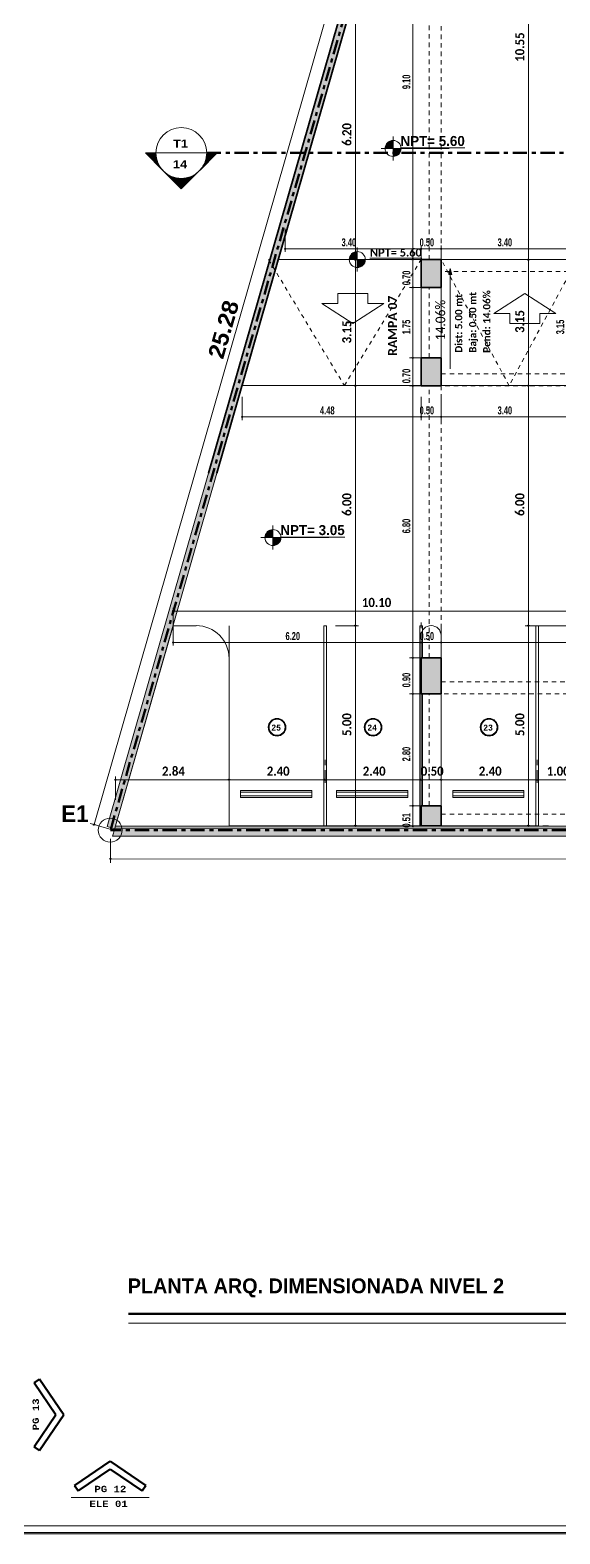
# Model space of a CAD drawing. Header units: metres. Extents: x -144 to 1000, y -717 to 29.
# Drawn here: x 305.72 to 318.97, y -589.13 to -551.54 of the extents above; entities that cross this region are included whole.
import ezdxf

# ---------------------------------------------------------------- set-up
doc = ezdxf.new("R2010")
doc.units = ezdxf.units.M
for name, pattern in [('Basculante', [0.11625, 0.075, -0.04125]), ('basculante modificado', [0.18, 0.1125, -0.0675]), ('Dash Dot 3_16_', [0.595313, 0.357187, -0.119063, 0, -0.119063]), ('Derribado', [0.36, 0.24, -0.12])]:
    doc.linetypes.add(name, pattern=pattern)
doc.layers.get('0').update_dxf_attribs({"color": 1})
for name, color, linetype, lineweight in [('A-ANNO-DIMS', 1, 'Continuous', 9), ('A-DETL', 1, 'Continuous', 9), ('A-DETL-GENF', 1, 'Continuous', 9), ('A-DETL-THIN', 1, 'Continuous', 9), ('A-FLOR', 2, 'Continuous', 9), ('A-WALL', 4, 'Continuous', 9), ('C-PRKG', 2, 'Continuous', 9), ('G-ANNO-DIMS', 1, 'Continuous', 9), ('G-ANNO-SYMB', 1, 'Continuous', 9), ('G-ANNO-TEXT', 2, 'Continuous', 9), ('G-ANNO-TTLB', 3, 'Continuous', 18), ('G-IMPT', 1, 'Continuous', 9), ('S-COLS', 7, 'Continuous', 9)]:
    doc.layers.add(name, color=color, linetype=linetype, lineweight=lineweight)
doc.layers.add('A-WALL-PATT', color=7, linetype='Continuous', lineweight=35, true_color=0x9c9c9c)
doc.styles.add('Arial Black', font='', dxfattribs={"height": 0.15})
doc.styles.add('Britannic Bold_B', font='', dxfattribs={"width": 0.7})
doc.styles.add('Britannic Bold_B_1', font='', dxfattribs={"width": 0.7, "height": 0.4})
doc.styles.add('Britannic Bold_B_2', font='', dxfattribs={"width": 1.1, "height": 0.009})
doc.styles.add('Britannic Bold_B_3', font='', dxfattribs={"width": 0.7})
doc.styles.add('Britannic Bold_B_8', font='', dxfattribs={"height": 0.006})
doc.styles.add('Calibri', font='calibri.ttf', dxfattribs={"width": 0.9, "height": 0.24})
doc.styles.add('Calibri_B', font='calibrib.ttf', dxfattribs={"height": 0.165})
doc.styles.add('Calibri_B_1', font='calibrib.ttf', dxfattribs={"height": 0.135})
doc.styles.add('Calibri_B_2', font='calibrib.ttf', dxfattribs={"height": 0.135})
doc.styles.add('Calibri_B_6', font='calibrib.ttf', dxfattribs={"width": 0.9})
doc.styles.add('Courier New_B', font='courbd.ttf', dxfattribs={"height": 0.1125})
doc.styles.add('Courier New_B_2', font='courbd.ttf', dxfattribs={"height": 0.0016})
doc.styles.get('Arial Black').set_extended_font_data('Arial Black')
doc.styles.get('Britannic Bold_B').set_extended_font_data('Britannic Bold', bold=True)
doc.styles.get('Britannic Bold_B_1').set_extended_font_data('Britannic Bold', bold=True)
doc.styles.get('Britannic Bold_B_2').set_extended_font_data('Britannic Bold', bold=True)
doc.styles.get('Britannic Bold_B_3').set_extended_font_data('Britannic Bold', bold=True)
doc.styles.get('Britannic Bold_B_8').set_extended_font_data('Britannic Bold', bold=True)

# ---------------------------------------------------------------- blocks, each defined once
blk = doc.blocks.new('tarjeta de nathalie 00')
at = {"layer": 'G-IMPT', "lineweight": 9}
h = blk.add_hatch(color=3, dxfattribs=at)
h.paths.add_polyline_path([(-145.23888, -717.38489), (-145.21019, -717.38489), (-145.21019, -716.89355), (-145.21019, -716.79934), (-145.23888, -716.79934), (-145.23888, -716.89379)])
h.paths.add_polyline_path([(-145.20996, -716.7991), (-145.20996, -717.3851), (-145.2392, -717.3851), (-145.2392, -716.7991)])
h.paths.add_polyline_path([(-145.23902, -717.3868), (-145.20826, -717.3868), (-145.20826, -716.7974), (-145.2392, -716.7974), (-146.09866, -716.7974), (-146.09866, -717.3868)])
h.paths.add_polyline_path([(-145.20795, -716.79707), (-145.20795, -717.3871), (-146.09898, -717.3871), (-146.09898, -716.79707)])
at = {"layer": 'G-ANNO-TTLB', "color": 3}
for p, q in [((-146.09898, -717.3871), (-145.20795, -717.3871)), ((-146.09898, -717.38713), (-145.20795, -717.38713)), ((-145.20996, -717.3851), (-146.09696, -717.3851))]:
    blk.add_line(p, q, dxfattribs=at)
at = {"layer": 'G-ANNO-TTLB'}
blk.add_line((-145.23902, -717.3868), (-146.09866, -717.3868), dxfattribs=at)
blk = doc.blocks.new('A$C4d52d4f2')
at = {"layer": 'A-DETL', "color": 7, "lineweight": 100}
for p, q in [((-0.39461, -0.55119), (-0.39598, -0.55211)), ((-0.39461, -0.55119), (-0.38855, -0.56017)), ((-0.39598, -0.55211), (-0.39054, -0.56017)), ((-0.39598, -0.56824), (-0.39054, -0.56017)), ((-0.39461, -0.56916), (-0.38855, -0.56017)), ((-0.39461, -0.56916), (-0.39598, -0.56824)), ((-0.38587, -0.5779), (-0.37688, -0.57184)), ((-0.38494, -0.57927), (-0.37688, -0.57383)), ((-0.36789, -0.5779), (-0.37688, -0.57184)), ((-0.36882, -0.57927), (-0.37688, -0.57383)), ((-0.38587, -0.5779), (-0.38494, -0.57927)), ((-0.36789, -0.5779), (-0.36882, -0.57927))]:
    blk.add_line(p, q, dxfattribs=at)
at = {"layer": 'A-DETL-THIN', "lineweight": 18}
blk.add_line((-0.36709, -0.58091), (-0.38667, -0.58091), dxfattribs=at)
at = {"layer": 'G-ANNO-TEXT', "insert": (-0.3964, -0.56407), "char_height": 0.0016, "width": 0.0104219, "attachment_point": 1, "rotation": 90, "style": 'Courier New_B_2'}
blk.add_mtext('PG 13', dxfattribs=at)
at = {"layer": 'G-ANNO-TEXT', "char_height": 0.0016, "attachment_point": 1, "style": 'Courier New_B_2'}
for s, insert, width in [('PG 12', (-0.38084, -0.57801), 0.0104219), ('ELE 01', (-0.38209, -0.58174), 0.0125063)]:
    blk.add_mtext(s, dxfattribs=dict(at, insert=insert, width=width))
blk = doc.blocks.new('R')
at = {"layer": 'A-ANNO-DIMS', "lineweight": 25, "true_color": 0x00592d}
h = blk.add_hatch(color=118, dxfattribs=at)
edge = h.paths.add_edge_path()
edge.add_arc((305.868, -494.037), 0.015, 0, 360)
h = blk.add_hatch(color=118, dxfattribs=at)
edge = h.paths.add_edge_path()
edge.add_arc((309.268, -494.037), 0.015, 0, 360)
h = blk.add_hatch(color=118, dxfattribs=at)
edge = h.paths.add_edge_path()
edge.add_arc((309.268, -494.037), 0.015, 0, 360)
h = blk.add_hatch(color=118, dxfattribs=at)
edge = h.paths.add_edge_path()
edge.add_arc((309.768, -494.037), 0.015, 0, 360)
h = blk.add_hatch(color=118, dxfattribs=at)
edge = h.paths.add_edge_path()
edge.add_arc((309.768, -494.037), 0.015, 0, 360)
at = {"layer": 'A-ANNO-DIMS', "lineweight": 25, "true_color": 0x004080}
h = blk.add_hatch(color=156, dxfattribs=at)
edge = h.paths.add_edge_path()
edge.add_arc((307.623, -494.308), 0.015, 0, 360)
h = blk.add_hatch(color=156, dxfattribs=at)
edge = h.paths.add_edge_path()
edge.add_arc((307.623, -494.308), 0.015, 0, 360)
at = {"layer": 'A-ANNO-DIMS', "lineweight": 25, "true_color": 0x00592d}
h = blk.add_hatch(color=118, dxfattribs=at)
edge = h.paths.add_edge_path()
edge.add_arc((309.058, -494.308), 0.015, 0, 360)
h = blk.add_hatch(color=118, dxfattribs=at)
edge = h.paths.add_edge_path()
edge.add_arc((309.058, -494.308), 0.015, 0, 360)
at = {"layer": 'A-ANNO-DIMS', "lineweight": 25, "true_color": 0x004080}
h = blk.add_hatch(color=156, dxfattribs=at)
edge = h.paths.add_edge_path()
edge.add_arc((311.947, -494.308), 0.015, 0, 360)
h = blk.add_hatch(color=156, dxfattribs=at)
edge = h.paths.add_edge_path()
edge.add_arc((311.947, -494.308), 0.015, 0, 360)
at = {"layer": 'A-ANNO-DIMS', "lineweight": 25, "true_color": 0x00592d}
h = blk.add_hatch(color=118, dxfattribs=at)
edge = h.paths.add_edge_path()
edge.add_arc((309.058, -495.009), 0.015, 0, 360)
h = blk.add_hatch(color=118, dxfattribs=at)
edge = h.paths.add_edge_path()
edge.add_arc((309.058, -495.009), 0.015, 0, 360)
h = blk.add_hatch(color=118, dxfattribs=at)
edge = h.paths.add_edge_path()
edge.add_arc((309.058, -496.759), 0.015, 0, 360)
h = blk.add_hatch(color=118, dxfattribs=at)
edge = h.paths.add_edge_path()
edge.add_arc((309.058, -496.759), 0.015, 0, 360)
at = {"layer": 'A-ANNO-DIMS', "lineweight": 25, "true_color": 0x004080}
h = blk.add_hatch(color=156, dxfattribs=at)
edge = h.paths.add_edge_path()
edge.add_arc((307.623, -497.458), 0.015, 0, 360)
h = blk.add_hatch(color=156, dxfattribs=at)
edge = h.paths.add_edge_path()
edge.add_arc((307.623, -497.458), 0.015, 0, 360)
at = {"layer": 'A-ANNO-DIMS', "lineweight": 25, "true_color": 0x00592d}
h = blk.add_hatch(color=118, dxfattribs=at)
edge = h.paths.add_edge_path()
edge.add_arc((309.058, -497.459), 0.015, 0, 360)
h = blk.add_hatch(color=118, dxfattribs=at)
edge = h.paths.add_edge_path()
edge.add_arc((309.058, -497.459), 0.015, 0, 360)
at = {"layer": 'A-ANNO-DIMS', "lineweight": 25, "true_color": 0x004080}
h = blk.add_hatch(color=156, dxfattribs=at)
edge = h.paths.add_edge_path()
edge.add_arc((311.947, -497.458), 0.015, 0, 360)
h = blk.add_hatch(color=156, dxfattribs=at)
edge = h.paths.add_edge_path()
edge.add_arc((311.947, -497.458), 0.015, 0, 360)
at = {"layer": 'A-ANNO-DIMS', "lineweight": 25, "true_color": 0x00592d}
h = blk.add_hatch(color=118, dxfattribs=at)
edge = h.paths.add_edge_path()
edge.add_arc((304.792, -498.237), 0.015, 0, 360)
h = blk.add_hatch(color=118, dxfattribs=at)
edge = h.paths.add_edge_path()
edge.add_arc((309.268, -498.237), 0.015, 0, 360)
h = blk.add_hatch(color=118, dxfattribs=at)
edge = h.paths.add_edge_path()
edge.add_arc((309.268, -498.237), 0.015, 0, 360)
h = blk.add_hatch(color=118, dxfattribs=at)
edge = h.paths.add_edge_path()
edge.add_arc((309.768, -498.237), 0.015, 0, 360)
h = blk.add_hatch(color=118, dxfattribs=at)
edge = h.paths.add_edge_path()
edge.add_arc((309.768, -498.237), 0.015, 0, 360)
at = {"layer": 'A-ANNO-DIMS', "lineweight": 25, "true_color": 0x004080}
h = blk.add_hatch(color=156, dxfattribs=at)
edge = h.paths.add_edge_path()
edge.add_arc((303.068, -503.091), 0.015, 0, 360)
h = blk.add_hatch(color=156, dxfattribs=at)
edge = h.paths.add_edge_path()
edge.add_arc((307.623, -503.458), 0.015, 0, 360)
h = blk.add_hatch(color=156, dxfattribs=at)
edge = h.paths.add_edge_path()
edge.add_arc((307.623, -503.458), 0.015, 0, 360)
h = blk.add_hatch(color=156, dxfattribs=at)
edge = h.paths.add_edge_path()
edge.add_arc((311.947, -503.458), 0.015, 0, 360)
h = blk.add_hatch(color=156, dxfattribs=at)
edge = h.paths.add_edge_path()
edge.add_arc((311.947, -503.458), 0.015, 0, 360)
at = {"layer": 'A-ANNO-DIMS', "lineweight": 25, "true_color": 0x00592d}
h = blk.add_hatch(color=118, dxfattribs=at)
edge = h.paths.add_edge_path()
edge.add_arc((303.068, -503.877), 0.015, 0, 360)
h = blk.add_hatch(color=118, dxfattribs=at)
edge = h.paths.add_edge_path()
edge.add_arc((309.266, -503.877), 0.015, 0, 360)
h = blk.add_hatch(color=118, dxfattribs=at)
edge = h.paths.add_edge_path()
edge.add_arc((309.266, -503.877), 0.015, 0, 360)
h = blk.add_hatch(color=118, dxfattribs=at)
edge = h.paths.add_edge_path()
edge.add_arc((309.768, -503.877), 0.015, 0, 360)
h = blk.add_hatch(color=118, dxfattribs=at)
edge = h.paths.add_edge_path()
edge.add_arc((309.768, -503.877), 0.015, 0, 360)
h = blk.add_hatch(color=118, dxfattribs=at)
edge = h.paths.add_edge_path()
edge.add_arc((309.058, -504.259), 0.015, 0, 360)
h = blk.add_hatch(color=118, dxfattribs=at)
edge = h.paths.add_edge_path()
edge.add_arc((309.058, -504.259), 0.015, 0, 360)
h = blk.add_hatch(color=118, dxfattribs=at)
edge = h.paths.add_edge_path()
edge.add_arc((309.058, -505.159), 0.015, 0, 360)
h = blk.add_hatch(color=118, dxfattribs=at)
edge = h.paths.add_edge_path()
edge.add_arc((309.058, -505.159), 0.015, 0, 360)
at = {"layer": 'A-ANNO-DIMS', "lineweight": 25, "true_color": 0x004080}
h = blk.add_hatch(color=156, dxfattribs=at)
edge = h.paths.add_edge_path()
edge.add_arc((301.628, -507.307), 0.015, 0, 360)
h = blk.add_hatch(color=156, dxfattribs=at)
edge = h.paths.add_edge_path()
edge.add_arc((304.466, -507.307), 0.015, 0, 360)
h = blk.add_hatch(color=156, dxfattribs=at)
edge = h.paths.add_edge_path()
edge.add_arc((304.466, -507.307), 0.015, 0, 360)
h = blk.add_hatch(color=156, dxfattribs=at)
edge = h.paths.add_edge_path()
edge.add_arc((306.866, -507.307), 0.015, 0, 360)
h = blk.add_hatch(color=156, dxfattribs=at)
edge = h.paths.add_edge_path()
edge.add_arc((306.866, -507.307), 0.015, 0, 360)
h = blk.add_hatch(color=156, dxfattribs=at)
edge = h.paths.add_edge_path()
edge.add_arc((309.266, -507.307), 0.015, 0, 360)
h = blk.add_hatch(color=156, dxfattribs=at)
edge = h.paths.add_edge_path()
edge.add_arc((309.266, -507.307), 0.015, 0, 360)
h = blk.add_hatch(color=156, dxfattribs=at)
edge = h.paths.add_edge_path()
edge.add_arc((309.766, -507.307), 0.015, 0, 360)
h = blk.add_hatch(color=156, dxfattribs=at)
edge = h.paths.add_edge_path()
edge.add_arc((309.766, -507.307), 0.015, 0, 360)
h = blk.add_hatch(color=156, dxfattribs=at)
edge = h.paths.add_edge_path()
edge.add_arc((312.166, -507.307), 0.015, 0, 360)
h = blk.add_hatch(color=156, dxfattribs=at)
edge = h.paths.add_edge_path()
edge.add_arc((312.166, -507.307), 0.015, 0, 360)
at = {"layer": 'A-ANNO-DIMS', "lineweight": 25, "true_color": 0x00592d}
h = blk.add_hatch(color=118, dxfattribs=at)
edge = h.paths.add_edge_path()
edge.add_arc((309.058, -507.959), 0.015, 0, 360)
h = blk.add_hatch(color=118, dxfattribs=at)
edge = h.paths.add_edge_path()
edge.add_arc((309.058, -507.959), 0.015, 0, 360)
at = {"layer": 'A-ANNO-DIMS', "lineweight": 25, "true_color": 0x0000ff}
h = blk.add_hatch(color=5, dxfattribs=at)
edge = h.paths.add_edge_path()
edge.add_arc((301.092, -508.43), 0.015, 0, 360)
at = {"layer": 'A-ANNO-DIMS', "lineweight": 25, "true_color": 0x004080}
h = blk.add_hatch(color=156, dxfattribs=at)
edge = h.paths.add_edge_path()
edge.add_arc((307.623, -508.458), 0.015, 0, 360)
at = {"layer": 'A-ANNO-DIMS', "lineweight": 25, "true_color": 0x00592d}
h = blk.add_hatch(color=118, dxfattribs=at)
edge = h.paths.add_edge_path()
edge.add_arc((309.058, -508.469), 0.015, 0, 360)
at = {"layer": 'A-ANNO-DIMS', "lineweight": 25, "true_color": 0x004080}
h = blk.add_hatch(color=156, dxfattribs=at)
edge = h.paths.add_edge_path()
edge.add_arc((311.947, -508.458), 0.015, 0, 360)
at = {"layer": 'A-ANNO-DIMS', "lineweight": 25, "true_color": 0x0000ff}
h = blk.add_hatch(color=5, dxfattribs=at)
edge = h.paths.add_edge_path()
edge.add_arc((301.501, -509.283), 0.015, 0, 360)
at = {"layer": 'A-WALL', "true_color": 0x808080}
for points in [[(301.609, -508.534), (304.164, -499.643), (303.956, -499.643), (301.417, -508.479), (301.559, -508.52)], [(313.094, -508.72), (313.094, -508.52), (301.613, -508.52), (301.555, -508.72), (312.911, -508.72)]]:
    blk.add_hatch(color=8, dxfattribs=at).paths.add_polyline_path(points)
at = {"layer": 'A-WALL-PATT', "true_color": 0x747474}
blk.add_hatch(color=8, dxfattribs=at).paths.add_polyline_path([(304.164, -499.643), (308.559, -484.351), (308.343, -484.378), (303.956, -499.643)])
at = {"layer": 'G-ANNO-DIMS'}
h = blk.add_hatch(color=256, dxfattribs=at)
edge = h.paths.add_edge_path()
edge.add_line((308.566, -491.53), (308.366, -491.53))
edge.add_arc((308.566, -491.53), 0.2, 90, 180, ccw=False)
edge.add_line((308.566, -491.33), (308.566, -491.53))
h = blk.add_hatch(color=256, dxfattribs=at)
edge = h.paths.add_edge_path()
edge.add_line((308.566, -491.53), (308.766, -491.53))
edge.add_arc((308.566, -491.53), 0.2, 270, 360, ccw=False)
edge.add_line((308.566, -491.73), (308.566, -491.53))
h = blk.add_hatch(color=256, dxfattribs=at)
edge = h.paths.add_edge_path()
edge.add_line((307.672, -494.308), (307.472, -494.308))
edge.add_arc((307.672, -494.308), 0.2, 90, 180, ccw=False)
edge.add_line((307.672, -494.108), (307.672, -494.308))
h = blk.add_hatch(color=256, dxfattribs=at)
edge = h.paths.add_edge_path()
edge.add_line((307.672, -494.308), (307.872, -494.308))
edge.add_arc((307.672, -494.308), 0.2, 270, 360, ccw=False)
edge.add_line((307.672, -494.508), (307.672, -494.308))
blk.add_hatch(color=256, dxfattribs=at).paths.add_polyline_path([(309.997, -494.534), (309.957, -494.684), (310.037, -494.684)])
h = blk.add_hatch(color=256, dxfattribs=at)
edge = h.paths.add_edge_path()
edge.add_line((305.564, -501.255), (305.364, -501.255))
edge.add_arc((305.564, -501.255), 0.2, 90, 180, ccw=False)
edge.add_line((305.564, -501.055), (305.564, -501.255))
h = blk.add_hatch(color=256, dxfattribs=at)
edge = h.paths.add_edge_path()
edge.add_line((305.564, -501.255), (305.764, -501.255))
edge.add_arc((305.564, -501.255), 0.2, 270, 360, ccw=False)
edge.add_line((305.564, -501.455), (305.564, -501.255))
at = {"layer": 'G-ANNO-SYMB', "extrusion": (0, 0, -1)}
h = blk.add_hatch(color=256, dxfattribs=at)
edge = h.paths.add_edge_path()
edge.add_arc((-303.272, -491.643), 0.636, 317.9216, 360)
edge.add_line((-302.636, -491.643), (-302.374, -491.643))
edge.add_line((-302.374, -491.643), (-302.8, -492.069))
h = blk.add_hatch(color=256, dxfattribs=at)
edge = h.paths.add_edge_path()
edge.add_line((-303.744, -492.069), (-304.17, -491.643))
edge.add_line((-304.17, -491.643), (-303.908, -491.643))
edge.add_arc((-303.272, -491.643), 0.636, 180, 222.0784)
h = blk.add_hatch(color=256, dxfattribs=at)
edge = h.paths.add_edge_path()
edge.add_line((-302.823, -492.092), (-303.272, -492.541))
edge.add_line((-303.272, -492.541), (-303.272, -492.278))
edge.add_arc((-303.272, -491.643), 0.635, 270, 315)
h = blk.add_hatch(color=256, dxfattribs=at)
edge = h.paths.add_edge_path()
edge.add_arc((-303.272, -491.643), 0.635, 225, 270)
edge.add_line((-303.272, -492.278), (-303.272, -492.541))
edge.add_line((-303.272, -492.541), (-303.721, -492.092))
at = {"layer": 'S-COLS', "true_color": 0x5b5b5b}
h = blk.add_hatch(color=251, dxfattribs=at)
h.paths.add_polyline_path([(327.568, -505.159), (327.568, -504.259), (327.068, -504.259), (327.068, -505.159)])
h.paths.add_polyline_path([(327.168, -497.459), (327.568, -497.458), (327.568, -496.759), (327.168, -496.759), (327.168, -497.458)])
h.paths.add_polyline_path([(313.168, -497.459), (313.371, -497.458), (313.371, -494.309), (313.168, -494.309), (313.168, -497.459)])
h.paths.add_polyline_path([(309.768, -497.459), (309.768, -496.759), (309.268, -496.759), (309.268, -497.459)])
h.paths.add_polyline_path([(309.768, -495.009), (309.768, -494.308), (309.268, -494.308), (309.268, -495.009)])
h.paths.add_polyline_path([(327.168, -495.009), (327.568, -495.009), (327.568, -494.308), (327.168, -494.308)])
h.paths.add_polyline_path([(327.568, -486.309), (327.568, -485.409), (327.068, -485.409), (327.068, -486.309), (327.498, -486.309)])
h.paths.add_polyline_path([(317.468, -486.309), (317.468, -485.409), (316.968, -485.409), (316.968, -486.309), (317.33, -486.309)])
h.paths.add_polyline_path([(310.368, -485.709), (310.368, -485.209), (309.468, -485.209), (309.468, -485.709)])
h = blk.add_hatch(color=251, dxfattribs=at)
h.paths.add_polyline_path([(309.768, -505.159), (309.768, -504.259), (309.268, -504.259), (309.268, -505.159)])
h.paths.add_polyline_path([(316.968, -505.159), (317.468, -505.159), (317.468, -504.259), (316.968, -504.259), (316.968, -505.009)])
h.paths.add_polyline_path([(315.12, -497.459), (315.168, -497.458), (315.168, -496.959), (313.468, -496.959), (313.468, -494.809), (315.168, -494.809), (315.168, -494.309), (313.371, -494.309), (313.371, -497.459)])
h.paths.add_polyline_path([(323.767, -497.459), (323.768, -497.458), (323.768, -494.309), (323.268, -494.309), (323.268, -497.459), (323.767, -497.459)])
h.paths.add_polyline_path([(316.968, -497.459), (317.468, -497.458), (317.468, -496.559), (316.968, -496.559), (316.968, -497.458)])
h.paths.add_polyline_path([(317.33, -495.209), (317.468, -495.209), (317.468, -494.309), (316.968, -494.309), (316.968, -495.209)])
h = blk.add_hatch(color=251, dxfattribs=at)
h.paths.add_polyline_path([(317.118, -508.458), (317.468, -508.458), (317.468, -507.959), (316.968, -507.959), (316.968, -508.458)])
h.paths.add_polyline_path([(309.768, -508.458), (309.768, -507.959), (309.268, -507.959), (309.268, -508.458), (309.305, -508.458)])
at = {"layer": 'A-ANNO-DIMS', "color": 156, "true_color": 0x004080}
for p, q in [((311.947, -483.757), (311.947, -494.308)), ((307.623, -488.109), (307.623, -494.308)), ((307.623, -494.308), (307.543, -494.308)), ((307.623, -494.308), (307.543, -494.308)), ((307.623, -494.308), (308.123, -494.308)), ((307.623, -494.308), (307.623, -497.458)), ((307.623, -494.308), (308.123, -494.308)), ((311.947, -494.308), (311.867, -494.308)), ((311.947, -494.308), (311.867, -494.308)), ((311.947, -494.308), (312.447, -494.308)), ((311.947, -494.308), (311.947, -497.458)), ((311.947, -494.308), (312.447, -494.308)), ((307.623, -497.458), (307.543, -497.458)), ((307.623, -497.458), (307.543, -497.458)), ((307.623, -497.458), (307.623, -503.458)), ((307.623, -497.458), (308.123, -497.458)), ((307.623, -497.458), (308.123, -497.458)), ((311.947, -497.458), (311.867, -497.458)), ((311.947, -497.458), (311.867, -497.458)), ((311.947, -497.458), (312.447, -497.458)), ((311.947, -497.458), (311.947, -503.458)), ((311.947, -497.458), (312.447, -497.458)), ((303.068, -503.091), (303.068, -503.011)), ((303.068, -503.091), (313.168, -503.091)), ((303.068, -503.091), (303.068, -503.591)), ((307.623, -503.458), (307.123, -503.458)), ((307.623, -503.458), (307.123, -503.458)), ((307.623, -503.458), (307.703, -503.458)), ((307.623, -503.458), (307.623, -508.458)), ((307.623, -503.458), (307.703, -503.458)), ((311.947, -503.458), (311.867, -503.458)), ((311.947, -503.458), (311.867, -503.458)), ((311.947, -503.458), (312.447, -503.458)), ((311.947, -503.458), (311.947, -508.458)), ((311.947, -503.458), (312.447, -503.458)), ((304.466, -507.307), (304.466, -506.807)), ((304.466, -507.307), (304.466, -506.807)), ((309.766, -507.307), (309.766, -506.807)), ((309.766, -507.307), (309.766, -506.807)), ((301.628, -507.307), (301.628, -507.227)), ((301.628, -507.307), (304.466, -507.307)), ((301.628, -507.307), (301.628, -507.807)), ((304.466, -507.307), (304.466, -507.387)), ((304.466, -507.307), (306.866, -507.307)), ((304.466, -507.307), (304.466, -507.387)), ((306.866, -507.307), (306.866, -507.387)), ((306.866, -507.307), (309.266, -507.307)), ((306.866, -507.307), (306.866, -507.387)), ((309.266, -507.307), (309.266, -507.387)), ((309.266, -507.307), (309.766, -507.307)), ((309.266, -507.307), (309.266, -507.387)), ((309.766, -507.307), (309.766, -507.387)), ((309.766, -507.307), (312.166, -507.307)), ((309.766, -507.307), (309.766, -507.387)), ((312.166, -507.307), (312.166, -507.387)), ((312.166, -507.307), (313.168, -507.307)), ((312.166, -507.307), (312.166, -507.387)), ((307.623, -508.458), (307.703, -508.458)), ((311.947, -508.458), (311.867, -508.458))]:
    blk.add_line(p, q, dxfattribs=at)
at = {"layer": 'A-ANNO-DIMS', "color": 5, "true_color": 0x0000ff}
for p, q in [((301.092, -508.43), (308.072, -484.138)), ((301.092, -508.43), (300.995, -508.402)), ((301.092, -508.43), (301.572, -508.568)), ((301.501, -509.283), (301.501, -508.783)), ((332.363, -509.307), (301.501, -509.283)), ((301.501, -509.283), (301.501, -509.383))]:
    blk.add_line(p, q, dxfattribs=at)
at = {"layer": 'A-ANNO-DIMS', "color": 118, "true_color": 0x00592d}
for p, q in [((309.058, -485.209), (309.058, -494.308)), ((305.868, -494.037), (305.868, -493.537)), ((305.868, -494.037), (309.268, -494.037)), ((305.868, -494.037), (305.868, -494.117)), ((309.268, -494.037), (309.268, -493.957)), ((309.268, -494.037), (309.268, -493.957)), ((309.268, -494.037), (309.268, -494.537)), ((309.268, -494.037), (309.768, -494.037)), ((309.268, -494.037), (309.268, -494.537)), ((309.768, -494.037), (309.768, -493.957)), ((309.768, -494.037), (309.768, -493.957)), ((309.768, -494.037), (313.168, -494.037)), ((309.768, -494.037), (309.768, -494.537)), ((309.768, -494.037), (309.768, -494.537)), ((309.058, -494.308), (308.978, -494.308)), ((309.058, -494.308), (308.978, -494.308)), ((309.058, -494.308), (309.558, -494.308)), ((309.058, -494.308), (309.058, -495.009)), ((309.058, -494.308), (309.558, -494.308)), ((309.058, -495.009), (308.978, -495.009)), ((309.058, -495.009), (308.978, -495.009)), ((309.058, -495.009), (309.558, -495.009)), ((309.058, -495.009), (309.058, -496.759)), ((309.058, -495.009), (309.558, -495.009)), ((309.058, -496.759), (308.978, -496.759)), ((309.058, -496.759), (308.978, -496.759)), ((309.058, -496.759), (309.558, -496.759)), ((309.058, -496.759), (309.058, -497.459)), ((309.058, -496.759), (309.558, -496.759)), ((309.058, -497.459), (308.978, -497.459)), ((309.058, -497.459), (308.978, -497.459)), ((309.058, -497.459), (309.558, -497.459)), ((309.058, -497.459), (309.058, -504.259)), ((309.058, -497.459), (309.558, -497.459)), ((304.792, -498.237), (304.792, -497.737)), ((309.268, -498.237), (309.268, -497.737)), ((309.268, -498.237), (309.268, -497.737)), ((309.768, -498.237), (309.768, -497.737)), ((309.768, -498.237), (309.768, -497.737)), ((304.792, -498.237), (309.268, -498.237)), ((304.792, -498.237), (304.792, -498.317)), ((309.268, -498.237), (309.268, -498.317)), ((309.268, -498.237), (309.768, -498.237)), ((309.268, -498.237), (309.268, -498.317)), ((309.768, -498.237), (309.768, -498.317)), ((309.768, -498.237), (313.168, -498.237)), ((309.768, -498.237), (309.768, -498.317)), ((303.068, -503.877), (303.068, -503.377)), ((303.068, -503.877), (309.266, -503.877)), ((303.068, -503.877), (303.068, -503.957)), ((309.266, -503.877), (309.266, -503.957)), ((309.266, -503.877), (309.768, -503.877)), ((309.266, -503.877), (309.266, -503.957)), ((309.768, -503.877), (309.768, -503.797)), ((309.768, -503.877), (309.768, -503.797)), ((309.768, -503.877), (309.768, -504.377)), ((309.768, -503.877), (316.968, -503.877)), ((309.768, -503.877), (309.768, -504.377)), ((309.058, -504.259), (308.978, -504.259)), ((309.058, -504.259), (308.978, -504.259)), ((309.058, -504.259), (309.558, -504.259)), ((309.058, -504.259), (309.058, -505.159)), ((309.058, -504.259), (309.558, -504.259)), ((309.058, -505.159), (308.978, -505.159)), ((309.058, -505.159), (308.978, -505.159)), ((309.058, -505.159), (309.558, -505.159)), ((309.058, -505.159), (309.058, -507.959)), ((309.058, -505.159), (309.558, -505.159)), ((309.058, -507.959), (308.978, -507.959)), ((309.058, -507.959), (308.978, -507.959)), ((309.058, -507.959), (309.558, -507.959)), ((309.058, -508.469), (309.058, -507.959)), ((309.058, -507.959), (309.558, -507.959)), ((309.058, -508.469), (308.558, -508.469)), ((309.058, -508.469), (309.138, -508.469))]:
    blk.add_line(p, q, dxfattribs=at)
at = {"layer": 'A-ANNO-DIMS', "color": 118, "linetype": 'Derribado', "true_color": 0x00592d}
blk.add_line((309.266, -503.877), (309.266, -503.377), dxfattribs=at)
blk.add_line((309.266, -503.877), (309.266, -503.377), dxfattribs=at)
at = {"layer": 'A-ANNO-DIMS', "color": 156, "linetype": 'Derribado', "true_color": 0x004080}
for p, q in [((306.866, -507.307), (306.866, -506.807)), ((306.866, -507.307), (306.866, -506.807)), ((309.266, -507.307), (309.266, -506.807)), ((309.266, -507.307), (309.266, -506.807)), ((312.166, -507.307), (312.166, -506.807)), ((312.166, -507.307), (312.166, -506.807)), ((307.623, -508.458), (307.123, -508.458)), ((311.947, -508.458), (312.447, -508.458))]:
    blk.add_line(p, q, dxfattribs=at)
at = {"layer": 'A-ANNO-DIMS', "color": 118, "lineweight": 25, "true_color": 0x00592d}
for centre in [(305.868, -494.037), (309.268, -494.037), (309.268, -494.037), (309.768, -494.037), (309.768, -494.037), (309.058, -494.308), (309.058, -494.308), (309.058, -495.009), (309.058, -495.009), (309.058, -496.759), (309.058, -496.759), (309.058, -497.459), (309.058, -497.459), (304.792, -498.237), (309.268, -498.237), (309.268, -498.237), (309.768, -498.237), (309.768, -498.237), (303.068, -503.877), (309.266, -503.877), (309.266, -503.877), (309.768, -503.877), (309.768, -503.877), (309.058, -504.259), (309.058, -504.259), (309.058, -505.159), (309.058, -505.159), (309.058, -507.959), (309.058, -507.959), (309.058, -508.469)]:
    blk.add_circle(centre, 0.015, dxfattribs=at)
at = {"layer": 'A-ANNO-DIMS', "color": 156, "lineweight": 25, "true_color": 0x004080}
for centre in [(307.623, -494.308), (307.623, -494.308), (311.947, -494.308), (311.947, -494.308), (307.623, -497.458), (307.623, -497.458), (311.947, -497.458), (311.947, -497.458), (303.068, -503.091), (307.623, -503.458), (307.623, -503.458), (311.947, -503.458), (311.947, -503.458), (301.628, -507.307), (304.466, -507.307), (304.466, -507.307), (306.866, -507.307), (306.866, -507.307), (309.266, -507.307), (309.266, -507.307), (309.766, -507.307), (309.766, -507.307), (312.166, -507.307), (312.166, -507.307), (307.623, -508.458), (311.947, -508.458)]:
    blk.add_circle(centre, 0.015, dxfattribs=at)
at = {"layer": 'A-ANNO-DIMS', "color": 5, "lineweight": 25, "true_color": 0x0000ff}
for centre in [(301.092, -508.43), (301.501, -509.283)]:
    blk.add_circle(centre, 0.015, dxfattribs=at)
at = {"layer": 'A-ANNO-DIMS', "color": 156, "true_color": 0x004080}
blk.add_ellipse((307.623, -495.887), major_axis=(0.232, 0), ratio=0.0171, start_param=1.570796, end_param=3.141593, dxfattribs=at)
at = {"layer": 'A-DETL', "color": 7, "linetype": 'Dash Dot 3_16_', "lineweight": 70}
for p, q in [((301.507, -508.549), (308.488, -484.257)), ((332.364, -508.567), (301.502, -508.567))]:
    blk.add_line(p, q, dxfattribs=at)
at = {"layer": 'A-DETL', "color": 7, "linetype": 'basculante modificado'}
for p, q in [((309.468, -494.308), (309.468, -485.709)), ((309.768, -485.709), (309.768, -494.309)), ((309.768, -494.309), (313.168, -494.309)), ((313.168, -494.609), (309.768, -494.609)), ((309.468, -496.757), (309.468, -495.009)), ((309.768, -495.009), (309.768, -496.757)), ((309.768, -497.159), (313.168, -497.159)), ((309.468, -504.259), (309.468, -497.459)), ((313.168, -497.459), (309.768, -497.459)), ((309.768, -497.459), (309.768, -504.259)), ((309.468, -507.959), (309.468, -505.159)), ((309.768, -504.859), (316.968, -504.859)), ((316.968, -505.159), (309.768, -505.159)), ((309.768, -505.159), (309.768, -507.959)), ((309.768, -508.169), (316.968, -508.169)), ((316.968, -508.469), (309.768, -508.469))]:
    blk.add_line(p, q, dxfattribs=at)
at = {"layer": 'A-DETL', "color": 9, "linetype": 'Basculante', "true_color": 0xc0c0c0}
for p, q in [((305.868, -493.576), (305.868, -493.676)), ((305.456, -494.308), (307.348, -497.458)), ((307.348, -497.458), (309.268, -494.308)), ((311.468, -497.459), (309.768, -494.309)), ((313.168, -494.308), (311.468, -497.459))]:
    blk.add_line(p, q, dxfattribs=at)
at = {"layer": 'A-DETL-GENF'}
for p, q in [((307.562, -495.155), (307.187, -495.155)), ((307.187, -495.155), (307.187, -495.405)), ((307.562, -495.155), (307.937, -495.155)), ((307.937, -495.155), (307.937, -495.405)), ((311.084, -495.651), (311.859, -495.151)), ((312.634, -495.651), (311.859, -495.151)), ((307.187, -495.405), (306.787, -495.405)), ((306.787, -495.405), (307.562, -495.905)), ((308.337, -495.405), (307.562, -495.905)), ((307.937, -495.405), (308.337, -495.405)), ((311.484, -495.651), (311.084, -495.651)), ((311.484, -495.901), (311.484, -495.651)), ((312.234, -495.901), (312.234, -495.651)), ((312.234, -495.651), (312.634, -495.651)), ((311.859, -495.901), (311.484, -495.901)), ((311.859, -495.901), (312.234, -495.901))]:
    blk.add_line(p, q, dxfattribs=at)
at = {"layer": 'A-DETL-THIN'}
for p, q in [((309.268, -495.009), (309.268, -496.759)), ((309.768, -495.009), (309.268, -495.009)), ((309.768, -496.759), (309.768, -495.009)), ((309.268, -496.759), (309.768, -496.759)), ((303.068, -503.458), (301.613, -508.52)), ((303.644, -503.458), (303.068, -503.458)), ((317.256, -503.458), (312.205, -503.458)), ((312.205, -503.458), (312.205, -508.458)), ((309.266, -503.705), (309.266, -504.259)), ((309.766, -504.259), (309.766, -503.705)), ((304.466, -508.458), (304.466, -504.279)), ((309.266, -504.259), (309.766, -504.259)), ((309.268, -505.159), (309.268, -507.959)), ((309.768, -505.159), (309.268, -505.159)), ((309.768, -507.959), (309.768, -505.159)), ((309.268, -507.959), (309.768, -507.959)), ((301.613, -508.52), (330.189, -508.52)), ((312.205, -508.458), (304.466, -508.458))]:
    blk.add_line(p, q, dxfattribs=at)
blk.add_circle((301.495, -508.567), 0.3, dxfattribs=at)
for centre, radius, end in [((303.644, -504.279), 0.822, 90), ((309.516, -503.705), 0.25, 180)]:
    blk.add_arc(centre, radius, 0, end, dxfattribs=at)
at = {"layer": 'A-FLOR'}
for p, q in [((305.697, -494.308), (309.268, -494.308)), ((309.768, -494.308), (327.168, -494.308)), ((309.268, -497.458), (304.792, -497.458)), ((313.168, -497.458), (309.768, -497.458)), ((301.628, -508.469), (313.168, -508.469))]:
    blk.add_line(p, q, dxfattribs=at)
at = {"layer": 'A-WALL', "lineweight": 35}
for p, q in [((308.403, -484.169), (303.956, -499.643)), ((308.559, -484.351), (304.164, -499.643))]:
    blk.add_line(p, q, dxfattribs=at)
at = {"layer": 'A-WALL'}
for p, q in [((301.417, -508.479), (303.956, -499.643)), ((304.164, -499.643), (301.613, -508.52)), ((301.609, -508.534), (301.417, -508.479)), ((301.555, -508.72), (301.609, -508.534)), ((301.613, -508.52), (313.168, -508.52)), ((314.785, -508.72), (301.555, -508.72))]:
    blk.add_line(p, q, dxfattribs=at)
at = {"layer": 'C-PRKG'}
for p, q in [((304.466, -508.458), (304.466, -503.458)), ((306.831, -503.458), (306.905, -503.458)), ((306.831, -503.458), (306.831, -508.458)), ((306.905, -503.458), (306.905, -508.458)), ((309.231, -503.458), (309.305, -503.458)), ((309.231, -503.458), (309.231, -508.458)), ((309.305, -503.458), (309.305, -504.259)), ((309.766, -504.259), (309.766, -503.458)), ((312.131, -503.458), (312.205, -503.458)), ((312.131, -503.458), (312.131, -508.458)), ((312.205, -503.458), (312.205, -508.458)), ((309.305, -505.159), (309.305, -507.959)), ((309.766, -507.959), (309.766, -505.159)), ((304.755, -507.617), (304.755, -507.574)), ((304.755, -507.574), (306.535, -507.574)), ((304.755, -507.707), (304.755, -507.617)), ((304.755, -507.617), (306.535, -507.617)), ((304.755, -507.75), (304.755, -507.707)), ((304.755, -507.707), (306.535, -507.707)), ((306.535, -507.75), (304.755, -507.75)), ((306.535, -507.574), (306.535, -507.617)), ((306.535, -507.617), (306.535, -507.707)), ((306.535, -507.707), (306.535, -507.75)), ((307.155, -507.617), (307.155, -507.574)), ((307.155, -507.574), (308.935, -507.574)), ((307.155, -507.707), (307.155, -507.617)), ((307.155, -507.617), (308.935, -507.617)), ((307.155, -507.75), (307.155, -507.707)), ((307.155, -507.707), (308.935, -507.707)), ((308.935, -507.75), (307.155, -507.75)), ((308.935, -507.574), (308.935, -507.617)), ((308.935, -507.617), (308.935, -507.707)), ((308.935, -507.707), (308.935, -507.75)), ((310.056, -507.617), (310.056, -507.574)), ((310.056, -507.574), (311.836, -507.574)), ((310.056, -507.707), (310.056, -507.617)), ((310.056, -507.617), (311.836, -507.617)), ((310.056, -507.75), (310.056, -507.707)), ((310.056, -507.707), (311.836, -507.707)), ((311.836, -507.75), (310.056, -507.75)), ((311.836, -507.574), (311.836, -507.617)), ((311.836, -507.617), (311.836, -507.707)), ((311.836, -507.707), (311.836, -507.75)), ((306.905, -508.458), (306.831, -508.458)), ((309.268, -508.458), (309.231, -508.458)), ((312.205, -508.458), (312.131, -508.458))]:
    blk.add_line(p, q, dxfattribs=at)
at = {"layer": 'C-PRKG', "lineweight": 15}
for p, q in [((304.466, -508.458), (306.831, -508.458)), ((306.905, -508.458), (309.231, -508.458)), ((309.768, -508.458), (312.131, -508.458))]:
    blk.add_line(p, q, dxfattribs=at)
for centre in [(305.666, -505.997), (308.066, -505.997), (310.966, -505.997)]:
    blk.add_circle(centre, 0.22, dxfattribs=at)
at = {"layer": 'C-PRKG', "color": 252, "true_color": 0x959595}
for centre in [(305.666, -505.997), (308.066, -505.997), (310.966, -505.997)]:
    blk.add_circle(centre, 0.2, dxfattribs=at)
at = {"layer": 'C-PRKG'}
for centre, radius, start, end in [((305.666, -505.997), 0.22, 0, 180), ((305.666, -505.997), 0.21, 0, 180), ((308.066, -505.997), 0.22, 0, 180), ((308.066, -505.997), 0.21, 0, 180), ((310.966, -505.997), 0.22, 0, 180), ((310.966, -505.997), 0.21, 0, 180), ((305.666, -505.997), 0.22, 180, 0), ((305.666, -505.997), 0.21, 180, 0), ((308.066, -505.997), 0.22, 180, 0), ((308.066, -505.997), 0.21, 180, 0), ((310.966, -505.997), 0.22, 180, 0), ((310.966, -505.997), 0.21, 180, 0)]:
    blk.add_arc(centre, radius, start, end, dxfattribs=at)
at = {"layer": 'G-ANNO-DIMS'}
for p, q in [((308.566, -491.83), (308.566, -491.23)), ((308.266, -491.53), (309.966, -491.53)), ((307.672, -494.608), (307.672, -494.008)), ((307.372, -494.308), (309.072, -494.308)), ((309.997, -494.534), (309.957, -494.684)), ((310.037, -494.684), (309.997, -494.534)), ((309.997, -497.034), (309.997, -494.534)), ((309.957, -494.684), (310.037, -494.684)), ((305.564, -501.555), (305.564, -500.955)), ((305.264, -501.255), (306.964, -501.255))]:
    blk.add_line(p, q, dxfattribs=at)
for centre in [(308.566, -491.53), (307.672, -494.308), (305.564, -501.255)]:
    blk.add_circle(centre, 0.2, dxfattribs=at)
at = {"layer": 'G-ANNO-SYMB', "lineweight": 18, "extrusion": (0, 0, -1)}
for p, q in [((303.272, -492.541), (302.374, -491.643)), ((302.637, -491.643), (302.374, -491.643)), ((302.8, -492.069), (302.374, -491.643)), ((302.374, -491.643), (302.636, -491.643)), ((303.272, -492.541), (304.17, -491.643)), ((304.17, -491.643), (303.744, -492.069)), ((303.907, -491.643), (304.17, -491.643)), ((303.908, -491.643), (304.17, -491.643)), ((303.272, -492.541), (302.823, -492.092)), ((303.721, -492.092), (303.272, -492.541)), ((303.272, -492.278), (303.272, -492.541)), ((303.272, -492.541), (303.272, -492.278))]:
    blk.add_line(p, q, dxfattribs=at)
at = {"layer": 'G-ANNO-SYMB', "lineweight": 18}
blk.add_line((302.637, -491.643), (303.907, -491.643), dxfattribs=at)
at = {"layer": 'G-ANNO-SYMB', "linetype": 'Dash Dot 3_16_', "lineweight": 70}
blk.add_line((303.907, -491.643), (313.602, -491.643), dxfattribs=at)
at = {"layer": 'G-ANNO-SYMB', "lineweight": 18, "extrusion": (0, 0, -1)}
for radius, start, end in [(0.635, 0, 180), (0.636, 317.9216, 0), (0.635, 180, 0), (0.636, 180, 222.0784), (0.635, 270, 315), (0.635, 225, 270)]:
    blk.add_arc((-303.272, -491.643), radius, start, end, dxfattribs=at)
at = {"layer": 'S-COLS', "lineweight": 35}
for p, q in [((309.768, -494.308), (309.268, -494.308)), ((309.268, -494.308), (309.268, -495.009)), ((309.768, -494.308), (309.768, -495.009)), ((309.268, -495.009), (309.768, -495.009)), ((309.768, -496.759), (309.268, -496.759)), ((309.268, -496.759), (309.268, -497.459)), ((309.768, -496.759), (309.768, -497.459)), ((309.768, -497.459), (309.268, -497.459)), ((309.768, -504.259), (309.268, -504.259)), ((309.268, -504.259), (309.268, -505.159)), ((309.768, -504.259), (309.768, -505.159)), ((309.268, -505.159), (309.768, -505.159)), ((309.768, -507.959), (309.268, -507.959)), ((309.268, -507.959), (309.268, -508.458)), ((309.768, -508.458), (309.768, -507.959)), ((309.268, -508.458), (309.768, -508.458))]:
    blk.add_line(p, q, dxfattribs=at)
at = {"layer": 'A-ANNO-DIMS', "color": 156, "true_color": 0x004080, "char_height": 0.23, "attachment_point": 1, "rotation": 90, "line_spacing_factor": 1.158048, "style": 'Calibri_B_6'}
for s, insert, width in [('10.55', (311.618, -489.363), 0.79373), ('6.20', (307.294, -491.466), 0.61793), ('3.15', (311.618, -496.14), 0.61793), ('3.15', (307.294, -496.402), 0.61793), ('6.00', (307.294, -500.715), 0.61793), ('6.00', (311.618, -500.715), 0.61793), ('5.00', (307.294, -506.215), 0.61793), ('5.00', (311.618, -506.215), 0.61793)]:
    blk.add_mtext(s, dxfattribs=dict(at, insert=insert, width=width))
at = {"layer": 'A-ANNO-DIMS', "color": 118, "true_color": 0x00592d, "char_height": 0.2, "width": 0.69614, "attachment_point": 1, "rotation": 90, "line_spacing_factor": 1.000203, "style": 'Britannic Bold_B_3'}
for s, insert in [('9.10', (308.798, -490.048)), ('0.70', (308.798, -494.948)), ('1.75', (308.798, -496.174)), ('3.15', (312.643, -496.174)), ('0.70', (308.798, -497.399)), ('6.80', (308.798, -501.149)), ('0.90', (308.798, -504.999)), ('2.80', (308.798, -506.849)), ('0.51', (308.798, -508.504))]:
    blk.add_mtext(s, dxfattribs=dict(at, insert=insert))
at = {"layer": 'A-ANNO-DIMS', "color": 118, "true_color": 0x00592d, "char_height": 0.2, "width": 0.69614, "attachment_point": 1, "line_spacing_factor": 1.000203, "style": 'Britannic Bold_B_3'}
for s, insert in [('3.40', (307.278, -493.777)), ('0.50', (309.228, -493.777)), ('3.40', (311.178, -493.777)), ('4.48', (306.74, -497.977)), ('0.50', (309.228, -497.977)), ('3.40', (311.178, -497.977)), ('6.20', (305.877, -503.617)), ('0.50', (309.227, -503.617))]:
    blk.add_mtext(s, dxfattribs=dict(at, insert=insert))
at = {"layer": 'A-ANNO-DIMS', "color": 5, "true_color": 0x0000ff, "insert": (303.931, -496.704), "char_height": 0.4, "width": 1.40028, "attachment_point": 1, "rotation": 73.9667, "line_spacing_factor": 1.000203, "style": 'Britannic Bold_B_2'}
blk.add_mtext('25.28', dxfattribs=at)
at = {"layer": 'A-ANNO-DIMS', "color": 156, "true_color": 0x004080, "char_height": 0.23, "attachment_point": 1, "line_spacing_factor": 1.158048, "style": 'Calibri_B_6'}
for s, insert, width in [('10.10', (307.787, -502.762), 0.79373), ('2.84', (302.789, -506.978), 0.61793), ('2.40', (305.409, -506.978), 0.61793), ('2.40', (307.809, -506.978), 0.61793), ('0.50', (309.259, -506.978), 0.61793), ('2.40', (310.709, -506.978), 0.61793), ('1.00', (312.409, -506.978), 0.61793)]:
    blk.add_mtext(s, dxfattribs=dict(at, insert=insert, width=width))
at = {"layer": 'G-ANNO-DIMS', "style": 'Britannic Bold_B'}
for s, p in [('%%UNPT= 5.60', (308.751, -491.468)), ('%%UNPT= 3.05', (305.749, -501.193))]:
    blk.add_text(s, height=0.25, dxfattribs=at).set_placement(p)
at = {"layer": 'G-ANNO-DIMS', "color": 5, "true_color": 0x0000ff, "style": 'Calibri_B_1'}
blk.add_text('%%UNPT= 5.60', height=0.2, dxfattribs=at).set_placement((307.989, -494.231))
at = {"layer": 'G-ANNO-DIMS', "style": 'Calibri', "width": 0.9}
blk.add_text('14.06%%%', height=0.24, rotation=90, dxfattribs=at).set_placement((309.868, -496.325))
at = {"layer": 'G-ANNO-SYMB', "style": 'Arial Black'}
for s, p in [('T1', (303.066, -491.507)), ('14', (303.062, -492.026))]:
    blk.add_text(s, height=0.2, dxfattribs=at).set_placement(p)
at = {"layer": 'G-ANNO-TEXT'}
for s, height, style, p in [('RAMPA 07', 0.22, 'Calibri_B', (308.661, -496.71)), ('Dist: 5.00 mt', 0.18, 'Calibri_B_2', (310.295, -496.637)), ('Baja: 0.50 mt', 0.18, 'Calibri_B_2', (310.646, -496.637)), ('Pend: 14.06%%%', 0.18, 'Calibri_B_2', (310.996, -496.637))]:
    blk.add_text(s, height=height, rotation=90, dxfattribs=dict(at, style=style)).set_placement(p)
at = {"layer": 'G-ANNO-TEXT', "style": 'Courier New_B', "width": 0.8}
for s, p in [('25', (305.523, -506.08)), ('24', (307.923, -506.08)), ('23', (310.82, -506.08))]:
    blk.add_text(s, height=0.15, dxfattribs=at).set_placement(p)
at = {"layer": 'G-ANNO-TEXT', "style": 'Britannic Bold_B_1'}
blk.add_text('E1', height=0.42, dxfattribs=at).set_placement((300.268, -508.367))

msp = doc.modelspace()

# ---------------------------------------------------------------- block references
at = {"xscale": 99.43160266323505, "yscale": 99.43160266323505, "zscale": 99.43160266323505}
msp.add_blockref('tarjeta de nathalie 00', (14783.456, 70741.827), dxfattribs=at)

# ---------------------------------------------------------------- next in the draw order: linework, layer by layer
at = {"layer": 'A-DETL', "lineweight": 100, "ltscale": 100}
msp.add_line((308.184, -583.626), (328.266, -583.626), dxfattribs=at)
at = {"layer": 'A-DETL-THIN', "lineweight": 18}
msp.add_line((308.184, -583.857), (328.266, -583.857), dxfattribs=at)

# ---------------------------------------------------------------- next in the draw order: block references
at = {"xscale": 99.43160273753426, "yscale": 99.43160273753426, "zscale": 99.43160273753426}
msp.add_blockref('A$C4d52d4f2', (345.197, -530.45), dxfattribs=at)
at = {"color": 3}
msp.add_blockref('R', (6.229, -62.967), dxfattribs=at)

# ---------------------------------------------------------------- next in the draw order: texts
at = {"layer": 'G-ANNO-TEXT', "style": 'Britannic Bold_B_8'}
msp.add_text('PLANTA ARQ. DIMENSIONADA NIVEL 2', height=0.37028, dxfattribs=at).set_placement((308.162, -583.11))

doc.saveas('drawing.dxf')
